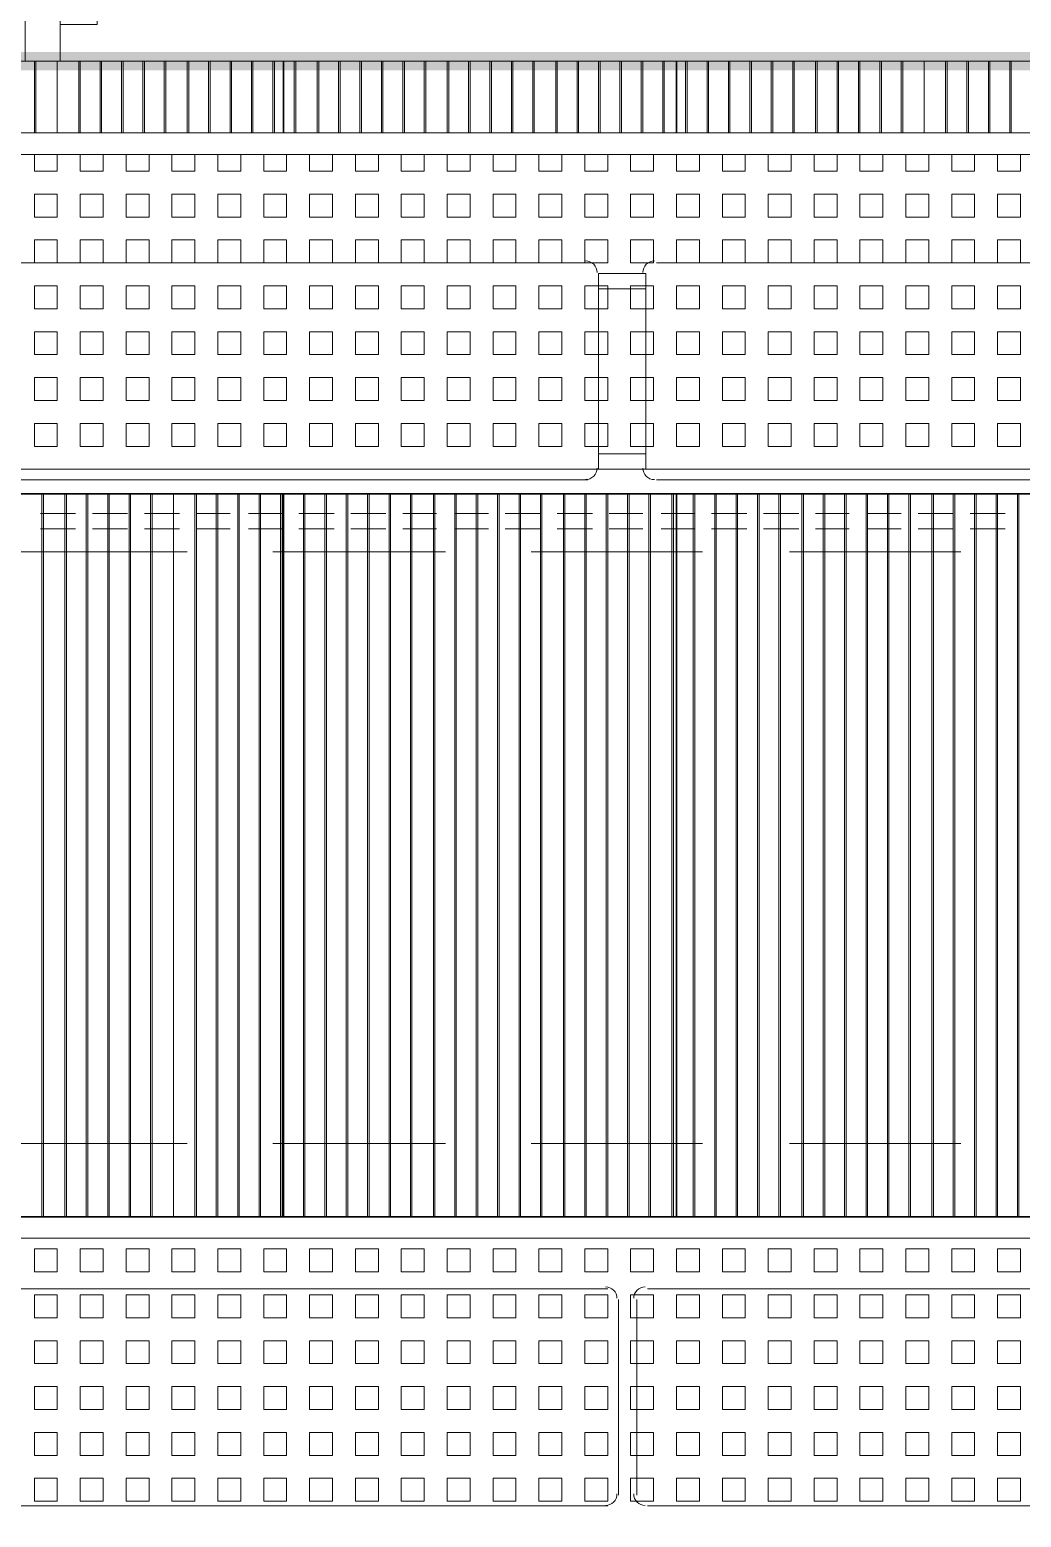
# Model space of a CAD drawing. Header units: millimetres. Extents: x -356862 to 418287, y 0 to 839748.
# Drawn here: x 321886 to 323259, y 777952 to 780012 of the extents above; entities that cross this region are included whole.
import ezdxf

# ---------------------------------------------------------------- set-up
doc = ezdxf.new("R2010")
doc.units = ezdxf.units.MM
doc.layers.add('PDF _Геометрия', color=7, linetype='Continuous', true_color=0xbababa)
doc.layers.add('PDF _Сплошная заливка', color=7, linetype='Continuous', true_color=0xf50000)

msp = doc.modelspace()

# ---------------------------------------------------------------- linework, layer by layer
at = {"layer": 'PDF _Геометрия', "color": 7, "lineweight": 5}
for points in [[(324250.9421, 779968.3288), (321879.9743, 779968.3288), (321879.9743, 782669.5385), (324250.9421, 782669.5385)], [(322104.3695, 779288.7925), (321865.1558, 779288.7925)], [(322462.1316, 779288.7925), (322222.9179, 779288.7925)], [(322817.7768, 779288.7925), (322580.68, 779288.7925)], [(323175.5388, 779288.7925), (322938.4421, 779288.7925)], [(321865.1558, 778469.5385), (322104.3695, 778469.5385)], [(322222.9179, 778469.5385), (322462.1316, 778469.5385)], [(322580.68, 778469.5385), (322817.7768, 778469.5385)], [(322938.4421, 778469.5385), (323175.5388, 778469.5385)]]:
    msp.add_lwpolyline(points, dxfattribs=at)
at = {"layer": 'PDF _Геометрия', "color": 252, "lineweight": 5, "true_color": 0x989898}
for points in [[(321979.4703, 782669.5385), (321979.4703, 781318.9336), (321979.4703, 780019.1353), (321928.6638, 780019.1353), (321928.6638, 781318.9336), (321928.6638, 780044.5385), (321928.6638, 779968.3288)], [(322739.4501, 779674.0748), (322673.8251, 779674.0748)], [(322673.8251, 779652.9054), (322739.4501, 779652.9054)], [(322739.4501, 779424.2764), (322673.8251, 779424.2764)], [(322673.8251, 779403.107), (322739.4501, 779403.107)], [(321949.8332, 779341.7159), (321901.1437, 779341.7159)], [(322021.809, 779341.7159), (321973.1195, 779341.7159)], [(322093.7848, 779341.7159), (322045.0953, 779341.7159)], [(322163.6437, 779341.7159), (322117.0711, 779341.7159)], [(322235.6195, 779341.7159), (322189.0469, 779341.7159)], [(322307.5953, 779341.7159), (322258.9058, 779341.7159)], [(322379.5711, 779341.7159), (322330.8816, 779341.7159)], [(322449.43, 779341.7159), (322402.8574, 779341.7159)], [(322521.4058, 779341.7159), (322474.8332, 779341.7159)], [(322593.3816, 779341.7159), (322544.6921, 779341.7159)], [(322665.3574, 779341.7159), (322616.6679, 779341.7159)], [(322735.2163, 779341.7159), (322688.6437, 779341.7159)], [(322807.1921, 779341.7159), (322760.6195, 779341.7159)], [(322879.1679, 779341.7159), (322830.4784, 779341.7159)], [(322951.1437, 779341.7159), (322902.4542, 779341.7159)], [(323021.0026, 779341.7159), (322974.43, 779341.7159)], [(323092.9784, 779341.7159), (323046.4058, 779341.7159)], [(323164.9542, 779341.7159), (323116.2647, 779341.7159)], [(323236.93, 779341.7159), (323188.2405, 779341.7159)], [(321901.1437, 779320.5465), (321949.8332, 779320.5465)], [(321973.1195, 779320.5465), (322021.809, 779320.5465)], [(322045.0953, 779320.5465), (322093.7848, 779320.5465)], [(322117.0711, 779320.5465), (322163.6437, 779320.5465)], [(322189.0469, 779320.5465), (322235.6195, 779320.5465)], [(322258.9058, 779320.5465), (322307.5953, 779320.5465)], [(322330.8816, 779320.5465), (322379.5711, 779320.5465)], [(322402.8574, 779320.5465), (322449.43, 779320.5465)], [(322474.8332, 779320.5465), (322521.4058, 779320.5465)], [(322544.6921, 779320.5465), (322593.3816, 779320.5465)], [(322616.6679, 779320.5465), (322665.3574, 779320.5465)], [(322688.6437, 779320.5465), (322735.2163, 779320.5465)], [(322760.6195, 779320.5465), (322807.1921, 779320.5465)], [(322830.4784, 779320.5465), (322879.1679, 779320.5465)], [(322902.4542, 779320.5465), (322951.1437, 779320.5465)], [(322974.43, 779320.5465), (323021.0026, 779320.5465)], [(323046.4058, 779320.5465), (323092.9784, 779320.5465)], [(323116.2647, 779320.5465), (323164.9542, 779320.5465)], [(323188.2405, 779320.5465), (323236.93, 779320.5465)]]:
    msp.add_lwpolyline(points, dxfattribs=at)
at = {"layer": 'PDF _Геометрия', "color": 161, "lineweight": 9, "true_color": 0x7f9fff}
msp.add_lwpolyline([(321149.6316, 779868.8328), (324250.9421, 779868.8328), (324250.9421, 779968.3288), (321149.6316, 779968.3288)], close=True, dxfattribs=at)
at = {"layer": 'PDF _Геометрия', "color": 254, "lineweight": 5, "true_color": 0xdcdcdc}
for points in [[(321892.6759, 779868.8328), (321892.6759, 779968.3288)], [(321924.43, 779868.8328), (321924.43, 779968.3288)], [(321956.184, 779868.8328), (321956.184, 779968.3288)], [(321985.8211, 779868.8328), (321985.8211, 779968.3288)], [(322013.3413, 779868.8328), (322013.3413, 779968.3288)], [(322042.9784, 779868.8328), (322042.9784, 779968.3288)], [(322072.6155, 779868.8328), (322072.6155, 779968.3288)], [(322106.4864, 779868.8328), (322106.4864, 779968.3288)], [(322136.1235, 779868.8328), (322136.1235, 779968.3288)], [(322165.7606, 779868.8328), (322165.7606, 779968.3288)], [(322193.2808, 779868.8328), (322193.2808, 779968.3288)], [(322222.9179, 779868.8328), (322222.9179, 779968.3288)], [(322252.555, 779868.8328), (322252.555, 779968.3288)], [(322286.4259, 779868.8328), (322286.4259, 779968.3288)], [(322316.063, 779868.8328), (322316.063, 779968.3288)], [(322345.7001, 779868.8328), (322345.7001, 779968.3288)], [(322373.2203, 779868.8328), (322373.2203, 779968.3288)], [(322402.8574, 779868.8328), (322402.8574, 779968.3288)], [(322432.4945, 779868.8328), (322432.4945, 779968.3288)], [(322466.3655, 779868.8328), (322466.3655, 779968.3288)], [(322496.0026, 779868.8328), (322496.0026, 779968.3288)], [(322525.6397, 779868.8328), (322525.6397, 779968.3288)], [(322553.1598, 779868.8328), (322553.1598, 779968.3288)], [(322582.7969, 779868.8328), (322582.7969, 779968.3288)], [(322616.6679, 779868.8328), (322616.6679, 779968.3288)], [(322646.305, 779868.8328), (322646.305, 779968.3288)], [(322675.9421, 779868.8328), (322675.9421, 779968.3288)], [(322703.4622, 779868.8328), (322703.4622, 779968.3288)], [(322733.0993, 779868.8328), (322733.0993, 779968.3288)], [(322762.7364, 779868.8328), (322762.7364, 779968.3288)], [(322796.6074, 779868.8328), (322796.6074, 779968.3288)], [(322826.2445, 779868.8328), (322826.2445, 779968.3288)], [(322855.8816, 779868.8328), (322855.8816, 779968.3288)], [(322883.4018, 779868.8328), (322883.4018, 779968.3288)], [(322913.0388, 779868.8328), (322913.0388, 779968.3288)], [(322942.6759, 779868.8328), (322942.6759, 779968.3288)], [(322976.5469, 779868.8328), (322976.5469, 779968.3288)], [(323006.184, 779868.8328), (323006.184, 779968.3288)], [(323035.8211, 779868.8328), (323035.8211, 779968.3288)], [(323063.3413, 779868.8328), (323063.3413, 779968.3288)], [(323092.9784, 779868.8328), (323092.9784, 779968.3288)], [(323124.7324, 779868.8328), (323124.7324, 779968.3288)], [(323156.4864, 779868.8328), (323156.4864, 779968.3288)], [(323186.1235, 779868.8328), (323186.1235, 779968.3288)], [(323213.6437, 779868.8328), (323213.6437, 779968.3288)], [(323243.2808, 779868.8328), (323243.2808, 779968.3288)], [(321903.2606, 778367.9256), (321903.2606, 779369.2361)], [(321937.1316, 778367.9256), (321937.1316, 779369.2361)], [(321966.7687, 778367.9256), (321966.7687, 779369.2361)], [(321996.4058, 778367.9256), (321996.4058, 779369.2361)], [(322023.9259, 778367.9256), (322023.9259, 779369.2361)], [(322053.563, 778367.9256), (322053.563, 779369.2361)], [(322085.3171, 778367.9256), (322085.3171, 779369.2361)], [(322117.0711, 778367.9256), (322117.0711, 779369.2361)], [(322146.7082, 778367.9256), (322146.7082, 779369.2361)], [(322174.2284, 778367.9256), (322174.2284, 779369.2361)], [(322203.8655, 778367.9256), (322203.8655, 779369.2361)], [(322233.5026, 778367.9256), (322233.5026, 779369.2361)], [(322267.3735, 778367.9256), (322267.3735, 779369.2361)], [(322297.0106, 778367.9256), (322297.0106, 779369.2361)], [(322326.6477, 778367.9256), (322326.6477, 779369.2361)], [(322354.1679, 778367.9256), (322354.1679, 779369.2361)], [(322383.805, 778367.9256), (322383.805, 779369.2361)], [(322413.4421, 778367.9256), (322413.4421, 779369.2361)], [(322447.313, 778367.9256), (322447.313, 779369.2361)], [(322476.9501, 778367.9256), (322476.9501, 779369.2361)], [(322506.5872, 778367.9256), (322506.5872, 779369.2361)], [(322534.1074, 778367.9256), (322534.1074, 779369.2361)], [(322563.7445, 778367.9256), (322563.7445, 779369.2361)], [(322593.3816, 778367.9256), (322593.3816, 779369.2361)], [(322627.2526, 778367.9256), (322627.2526, 779369.2361)], [(322656.8897, 778367.9256), (322656.8897, 779369.2361)], [(322686.5268, 778367.9256), (322686.5268, 779369.2361)], [(322714.0469, 778367.9256), (322714.0469, 779369.2361)], [(322743.684, 778367.9256), (322743.684, 779369.2361)], [(322777.555, 778367.9256), (322777.555, 779369.2361)], [(322807.1921, 778367.9256), (322807.1921, 779369.2361)], [(322836.8292, 778367.9256), (322836.8292, 779369.2361)], [(322864.3493, 778367.9256), (322864.3493, 779369.2361)], [(322893.9864, 778367.9256), (322893.9864, 779369.2361)], [(322923.6235, 778367.9256), (322923.6235, 779369.2361)], [(322957.4945, 778367.9256), (322957.4945, 779369.2361)], [(322987.1316, 778367.9256), (322987.1316, 779369.2361)], [(323016.7687, 778367.9256), (323016.7687, 779369.2361)], [(323044.2888, 778367.9256), (323044.2888, 779369.2361)], [(323073.9259, 778367.9256), (323073.9259, 779369.2361)], [(323103.563, 778367.9256), (323103.563, 779369.2361)], [(323137.434, 778367.9256), (323137.434, 779369.2361)], [(323167.0711, 778367.9256), (323167.0711, 779369.2361)], [(323196.7082, 778367.9256), (323196.7082, 779369.2361)], [(323224.2284, 778367.9256), (323224.2284, 779369.2361)], [(323253.8655, 778367.9256), (323253.8655, 779369.2361)]]:
    msp.add_lwpolyline(points, dxfattribs=at)
for points in [[(321894.7929, 779968.3288), (321894.7929, 779868.8328)], [(321924.43, 779968.3288), (321924.43, 779868.8328)], [(321954.0671, 779968.3288), (321954.0671, 779868.8328)], [(321983.7042, 779968.3288), (321983.7042, 779868.8328)], [(322015.4582, 779968.3288), (322015.4582, 779868.8328)], [(322045.0953, 779968.3288), (322045.0953, 779868.8328)], [(322074.7324, 779968.3288), (322074.7324, 779868.8328)], [(322104.3695, 779968.3288), (322104.3695, 779868.8328)], [(322134.0066, 779968.3288), (322134.0066, 779868.8328)], [(322163.6437, 779968.3288), (322163.6437, 779868.8328)], [(322195.3977, 779968.3288), (322195.3977, 779868.8328)], [(322225.0348, 779968.3288), (322225.0348, 779868.8328)], [(322254.6719, 779968.3288), (322254.6719, 779868.8328)], [(322284.309, 779968.3288), (322284.309, 779868.8328)], [(322313.9461, 779968.3288), (322313.9461, 779868.8328)], [(322343.5832, 779968.3288), (322343.5832, 779868.8328)], [(322375.3372, 779968.3288), (322375.3372, 779868.8328)], [(322404.9743, 779968.3288), (322404.9743, 779868.8328)], [(322434.6114, 779968.3288), (322434.6114, 779868.8328)], [(322464.2485, 779968.3288), (322464.2485, 779868.8328)], [(322493.8856, 779968.3288), (322493.8856, 779868.8328)], [(322523.5227, 779968.3288), (322523.5227, 779868.8328)], [(322555.2768, 779968.3288), (322555.2768, 779868.8328)], [(322584.9138, 779968.3288), (322584.9138, 779868.8328)], [(322614.5509, 779968.3288), (322614.5509, 779868.8328)], [(322644.188, 779968.3288), (322644.188, 779868.8328)], [(322673.8251, 779968.3288), (322673.8251, 779868.8328)], [(322705.5792, 779968.3288), (322705.5792, 779868.8328)], [(322735.2163, 779968.3288), (322735.2163, 779868.8328)], [(322764.8534, 779968.3288), (322764.8534, 779868.8328)], [(322794.4905, 779968.3288), (322794.4905, 779868.8328)], [(322824.1276, 779968.3288), (322824.1276, 779868.8328)], [(322853.7647, 779968.3288), (322853.7647, 779868.8328)], [(322885.5187, 779968.3288), (322885.5187, 779868.8328)], [(322915.1558, 779968.3288), (322915.1558, 779868.8328)], [(322944.7929, 779968.3288), (322944.7929, 779868.8328)], [(322974.43, 779968.3288), (322974.43, 779868.8328)], [(323004.0671, 779968.3288), (323004.0671, 779868.8328)], [(323033.7042, 779968.3288), (323033.7042, 779868.8328)], [(323065.4582, 779968.3288), (323065.4582, 779868.8328)], [(323095.0953, 779968.3288), (323095.0953, 779868.8328)], [(323124.7324, 779968.3288), (323124.7324, 779868.8328)], [(323154.3695, 779968.3288), (323154.3695, 779868.8328)], [(323184.0066, 779968.3288), (323184.0066, 779868.8328)], [(323215.7606, 779968.3288), (323215.7606, 779868.8328)], [(323245.3977, 779968.3288), (323245.3977, 779868.8328)], [(321905.3776, 779369.2361), (321905.3776, 778367.9256)], [(321935.0147, 779369.2361), (321935.0147, 778367.9256)], [(321964.6518, 779369.2361), (321964.6518, 778367.9256)], [(321994.2888, 779369.2361), (321994.2888, 778367.9256)], [(322026.0429, 779369.2361), (322026.0429, 778367.9256)], [(322055.68, 779369.2361), (322055.68, 778367.9256)], [(322085.3171, 779369.2361), (322085.3171, 778367.9256)], [(322114.9542, 779369.2361), (322114.9542, 778367.9256)], [(322144.5913, 779369.2361), (322144.5913, 778367.9256)], [(322176.3453, 779369.2361), (322176.3453, 778367.9256)], [(322205.9824, 779369.2361), (322205.9824, 778367.9256)], [(322235.6195, 779369.2361), (322235.6195, 778367.9256)], [(322265.2566, 779369.2361), (322265.2566, 778367.9256)], [(322294.8937, 779369.2361), (322294.8937, 778367.9256)], [(322324.5308, 779369.2361), (322324.5308, 778367.9256)], [(322356.2848, 779369.2361), (322356.2848, 778367.9256)], [(322385.9219, 779369.2361), (322385.9219, 778367.9256)], [(322415.559, 779369.2361), (322415.559, 778367.9256)], [(322445.1961, 779369.2361), (322445.1961, 778367.9256)], [(322474.8332, 779369.2361), (322474.8332, 778367.9256)], [(322504.4703, 779369.2361), (322504.4703, 778367.9256)], [(322536.2243, 779369.2361), (322536.2243, 778367.9256)], [(322565.8614, 779369.2361), (322565.8614, 778367.9256)], [(322595.4985, 779369.2361), (322595.4985, 778367.9256)], [(322625.1356, 779369.2361), (322625.1356, 778367.9256)], [(322654.7727, 779369.2361), (322654.7727, 778367.9256)], [(322684.4098, 779369.2361), (322684.4098, 778367.9256)], [(322716.1638, 779369.2361), (322716.1638, 778367.9256)], [(322745.8009, 779369.2361), (322745.8009, 778367.9256)], [(322775.438, 779369.2361), (322775.438, 778367.9256)], [(322805.0751, 779369.2361), (322805.0751, 778367.9256)], [(322834.7122, 779369.2361), (322834.7122, 778367.9256)], [(322866.4663, 779369.2361), (322866.4663, 778367.9256)], [(322896.1034, 779369.2361), (322896.1034, 778367.9256)], [(322925.7405, 779369.2361), (322925.7405, 778367.9256)], [(322955.3776, 779369.2361), (322955.3776, 778367.9256)], [(322985.0147, 779369.2361), (322985.0147, 778367.9256)], [(323014.6518, 779369.2361), (323014.6518, 778367.9256)], [(323046.4058, 779369.2361), (323046.4058, 778367.9256)], [(323076.0429, 779369.2361), (323076.0429, 778367.9256)], [(323105.68, 779369.2361), (323105.68, 778367.9256)], [(323135.3171, 779369.2361), (323135.3171, 778367.9256)], [(323164.9542, 779369.2361), (323164.9542, 778367.9256)], [(323194.5913, 779369.2361), (323194.5913, 778367.9256)], [(323226.3453, 779369.2361), (323226.3453, 778367.9256)], [(323255.9824, 779369.2361), (323255.9824, 778367.9256)]]:
    msp.add_lwpolyline(points, close=True, dxfattribs=at)
at = {"layer": 'PDF _Геометрия', "color": 150, "lineweight": 30, "true_color": 0x0080ff}
for points in [[(322237.7364, 779868.8328), (322237.7364, 779968.3288)], [(322781.7888, 779868.8328), (322781.7888, 779968.3288)], [(322237.7364, 778367.9256), (322237.7364, 779369.2361)], [(322781.7888, 778367.9256), (322781.7888, 779369.2361)]]:
    msp.add_lwpolyline(points, dxfattribs=at)
at = {"layer": 'PDF _Геометрия', "color": 6, "lineweight": 9}
for points in [[(321149.6316, 779868.8328), (324250.9421, 779868.8328), (324250.9421, 779369.2361), (321149.6316, 779369.2361)], [(321179.2687, 779839.1957), (324219.188, 779839.1957), (324219.188, 779403.107), (321179.2687, 779403.107)], [(321149.6316, 778367.9256), (324250.9421, 778367.9256), (324250.9421, 777868.3288), (321149.6316, 777868.3288)], [(321179.2687, 778338.2885), (324219.188, 778338.2885), (324219.188, 777897.9659), (321179.2687, 777897.9659)]]:
    msp.add_lwpolyline(points, close=True, dxfattribs=at)
at = {"layer": 'PDF _Геометрия', "color": 6, "lineweight": 5}
for points in [[(321892.6759, 779839.1957), (321892.6759, 779815.9094), (321924.43, 779815.9094), (321924.43, 779839.1957)], [(321956.184, 779839.1957), (321956.184, 779815.9094), (321987.938, 779815.9094), (321987.938, 779839.1957)], [(322019.6921, 779839.1957), (322019.6921, 779815.9094), (322051.4461, 779815.9094), (322051.4461, 779839.1957)], [(322083.2001, 779839.1957), (322083.2001, 779815.9094), (322114.9542, 779815.9094), (322114.9542, 779839.1957)], [(322146.7082, 779839.1957), (322146.7082, 779815.9094), (322178.4622, 779815.9094), (322178.4622, 779839.1957)], [(322210.2163, 779839.1957), (322210.2163, 779815.9094), (322241.9703, 779815.9094), (322241.9703, 779839.1957)], [(322273.7243, 779839.1957), (322273.7243, 779815.9094), (322305.4784, 779815.9094), (322305.4784, 779839.1957)], [(322337.2324, 779839.1957), (322337.2324, 779815.9094), (322368.9864, 779815.9094), (322368.9864, 779839.1957)], [(322400.7405, 779839.1957), (322400.7405, 779815.9094), (322432.4945, 779815.9094), (322432.4945, 779839.1957)], [(322464.2485, 779839.1957), (322464.2485, 779815.9094), (322496.0026, 779815.9094), (322496.0026, 779839.1957)], [(322527.7566, 779839.1957), (322527.7566, 779815.9094), (322559.5106, 779815.9094), (322559.5106, 779839.1957)], [(322591.2647, 779839.1957), (322591.2647, 779815.9094), (322623.0187, 779815.9094), (322623.0187, 779839.1957)], [(322654.7727, 779839.1957), (322654.7727, 779815.9094), (322686.5268, 779815.9094), (322686.5268, 779839.1957)], [(322718.2808, 779839.1957), (322718.2808, 779815.9094), (322750.0348, 779815.9094), (322750.0348, 779839.1957)], [(322781.7888, 779839.1957), (322781.7888, 779815.9094), (322813.5429, 779815.9094), (322813.5429, 779839.1957)], [(322845.2969, 779839.1957), (322845.2969, 779815.9094), (322877.0509, 779815.9094), (322877.0509, 779839.1957)], [(322908.805, 779839.1957), (322908.805, 779815.9094), (322940.559, 779815.9094), (322940.559, 779839.1957)], [(322972.313, 779839.1957), (322972.313, 779815.9094), (323004.0671, 779815.9094), (323004.0671, 779839.1957)], [(323035.8211, 779839.1957), (323035.8211, 779815.9094), (323067.5751, 779815.9094), (323067.5751, 779839.1957)], [(323099.3292, 779839.1957), (323099.3292, 779815.9094), (323131.0832, 779815.9094), (323131.0832, 779839.1957)], [(323162.8372, 779839.1957), (323162.8372, 779815.9094), (323194.5913, 779815.9094), (323194.5913, 779839.1957)], [(323226.3453, 779839.1957), (323226.3453, 779815.9094), (323258.0993, 779815.9094), (323258.0993, 779839.1957)]]:
    msp.add_lwpolyline(points, dxfattribs=at)
for points in [[(321924.43, 779784.1554), (321924.43, 779752.4014), (321892.6759, 779752.4014), (321892.6759, 779784.1554)], [(321987.938, 779784.1554), (321987.938, 779752.4014), (321956.184, 779752.4014), (321956.184, 779784.1554)], [(322051.4461, 779784.1554), (322051.4461, 779752.4014), (322019.6921, 779752.4014), (322019.6921, 779784.1554)], [(322114.9542, 779784.1554), (322114.9542, 779752.4014), (322083.2001, 779752.4014), (322083.2001, 779784.1554)], [(322178.4622, 779784.1554), (322178.4622, 779752.4014), (322146.7082, 779752.4014), (322146.7082, 779784.1554)], [(322241.9703, 779784.1554), (322241.9703, 779752.4014), (322210.2163, 779752.4014), (322210.2163, 779784.1554)], [(322305.4784, 779784.1554), (322305.4784, 779752.4014), (322273.7243, 779752.4014), (322273.7243, 779784.1554)], [(322368.9864, 779784.1554), (322368.9864, 779752.4014), (322337.2324, 779752.4014), (322337.2324, 779784.1554)], [(322432.4945, 779784.1554), (322432.4945, 779752.4014), (322400.7405, 779752.4014), (322400.7405, 779784.1554)], [(322496.0026, 779784.1554), (322496.0026, 779752.4014), (322464.2485, 779752.4014), (322464.2485, 779784.1554)], [(322559.5106, 779784.1554), (322559.5106, 779752.4014), (322527.7566, 779752.4014), (322527.7566, 779784.1554)], [(322623.0187, 779784.1554), (322623.0187, 779752.4014), (322591.2647, 779752.4014), (322591.2647, 779784.1554)], [(322686.5268, 779784.1554), (322686.5268, 779752.4014), (322654.7727, 779752.4014), (322654.7727, 779784.1554)], [(322750.0348, 779784.1554), (322750.0348, 779752.4014), (322718.2808, 779752.4014), (322718.2808, 779784.1554)], [(322813.5429, 779784.1554), (322813.5429, 779752.4014), (322781.7888, 779752.4014), (322781.7888, 779784.1554)], [(322877.0509, 779784.1554), (322877.0509, 779752.4014), (322845.2969, 779752.4014), (322845.2969, 779784.1554)], [(322940.559, 779784.1554), (322940.559, 779752.4014), (322908.805, 779752.4014), (322908.805, 779784.1554)], [(323004.0671, 779784.1554), (323004.0671, 779752.4014), (322972.313, 779752.4014), (322972.313, 779784.1554)], [(323067.5751, 779784.1554), (323067.5751, 779752.4014), (323035.8211, 779752.4014), (323035.8211, 779784.1554)], [(323131.0832, 779784.1554), (323131.0832, 779752.4014), (323099.3292, 779752.4014), (323099.3292, 779784.1554)], [(323194.5913, 779784.1554), (323194.5913, 779752.4014), (323162.8372, 779752.4014), (323162.8372, 779784.1554)], [(323258.0993, 779784.1554), (323258.0993, 779752.4014), (323226.3453, 779752.4014), (323226.3453, 779784.1554)], [(321924.43, 779720.6474), (321924.43, 779688.8933), (321892.6759, 779688.8933), (321892.6759, 779720.6474)], [(321987.938, 779720.6474), (321987.938, 779688.8933), (321956.184, 779688.8933), (321956.184, 779720.6474)], [(322051.4461, 779720.6474), (322051.4461, 779688.8933), (322019.6921, 779688.8933), (322019.6921, 779720.6474)], [(322114.9542, 779720.6474), (322114.9542, 779688.8933), (322083.2001, 779688.8933), (322083.2001, 779720.6474)], [(322178.4622, 779720.6474), (322178.4622, 779688.8933), (322146.7082, 779688.8933), (322146.7082, 779720.6474)], [(322241.9703, 779720.6474), (322241.9703, 779688.8933), (322210.2163, 779688.8933), (322210.2163, 779720.6474)], [(322305.4784, 779720.6474), (322305.4784, 779688.8933), (322273.7243, 779688.8933), (322273.7243, 779720.6474)], [(322368.9864, 779720.6474), (322368.9864, 779688.8933), (322337.2324, 779688.8933), (322337.2324, 779720.6474)], [(322432.4945, 779720.6474), (322432.4945, 779688.8933), (322400.7405, 779688.8933), (322400.7405, 779720.6474)], [(322496.0026, 779720.6474), (322496.0026, 779688.8933), (322464.2485, 779688.8933), (322464.2485, 779720.6474)], [(322559.5106, 779720.6474), (322559.5106, 779688.8933), (322527.7566, 779688.8933), (322527.7566, 779720.6474)], [(322623.0187, 779720.6474), (322623.0187, 779688.8933), (322591.2647, 779688.8933), (322591.2647, 779720.6474)], [(322686.5268, 779720.6474), (322686.5268, 779688.8933), (322654.7727, 779688.8933), (322654.7727, 779720.6474)], [(322750.0348, 779720.6474), (322750.0348, 779688.8933), (322718.2808, 779688.8933), (322718.2808, 779720.6474)], [(322813.5429, 779720.6474), (322813.5429, 779688.8933), (322781.7888, 779688.8933), (322781.7888, 779720.6474)], [(322877.0509, 779720.6474), (322877.0509, 779688.8933), (322845.2969, 779688.8933), (322845.2969, 779720.6474)], [(322940.559, 779720.6474), (322940.559, 779688.8933), (322908.805, 779688.8933), (322908.805, 779720.6474)], [(323004.0671, 779720.6474), (323004.0671, 779688.8933), (322972.313, 779688.8933), (322972.313, 779720.6474)], [(323067.5751, 779720.6474), (323067.5751, 779688.8933), (323035.8211, 779688.8933), (323035.8211, 779720.6474)], [(323131.0832, 779720.6474), (323131.0832, 779688.8933), (323099.3292, 779688.8933), (323099.3292, 779720.6474)], [(323194.5913, 779720.6474), (323194.5913, 779688.8933), (323162.8372, 779688.8933), (323162.8372, 779720.6474)], [(323258.0993, 779720.6474), (323258.0993, 779688.8933), (323226.3453, 779688.8933), (323226.3453, 779720.6474)], [(321924.43, 779657.1393), (321924.43, 779625.3853), (321892.6759, 779625.3853), (321892.6759, 779657.1393)], [(321987.938, 779657.1393), (321987.938, 779625.3853), (321956.184, 779625.3853), (321956.184, 779657.1393)], [(322051.4461, 779657.1393), (322051.4461, 779625.3853), (322019.6921, 779625.3853), (322019.6921, 779657.1393)], [(322114.9542, 779657.1393), (322114.9542, 779625.3853), (322083.2001, 779625.3853), (322083.2001, 779657.1393)], [(322178.4622, 779657.1393), (322178.4622, 779625.3853), (322146.7082, 779625.3853), (322146.7082, 779657.1393)], [(322241.9703, 779657.1393), (322241.9703, 779625.3853), (322210.2163, 779625.3853), (322210.2163, 779657.1393)], [(322305.4784, 779657.1393), (322305.4784, 779625.3853), (322273.7243, 779625.3853), (322273.7243, 779657.1393)], [(322368.9864, 779657.1393), (322368.9864, 779625.3853), (322337.2324, 779625.3853), (322337.2324, 779657.1393)], [(322432.4945, 779657.1393), (322432.4945, 779625.3853), (322400.7405, 779625.3853), (322400.7405, 779657.1393)], [(322496.0026, 779657.1393), (322496.0026, 779625.3853), (322464.2485, 779625.3853), (322464.2485, 779657.1393)], [(322559.5106, 779657.1393), (322559.5106, 779625.3853), (322527.7566, 779625.3853), (322527.7566, 779657.1393)], [(322623.0187, 779657.1393), (322623.0187, 779625.3853), (322591.2647, 779625.3853), (322591.2647, 779657.1393)], [(322686.5268, 779657.1393), (322686.5268, 779625.3853), (322654.7727, 779625.3853), (322654.7727, 779657.1393)], [(322750.0348, 779657.1393), (322750.0348, 779625.3853), (322718.2808, 779625.3853), (322718.2808, 779657.1393)], [(322813.5429, 779657.1393), (322813.5429, 779625.3853), (322781.7888, 779625.3853), (322781.7888, 779657.1393)], [(322877.0509, 779657.1393), (322877.0509, 779625.3853), (322845.2969, 779625.3853), (322845.2969, 779657.1393)], [(322940.559, 779657.1393), (322940.559, 779625.3853), (322908.805, 779625.3853), (322908.805, 779657.1393)], [(323004.0671, 779657.1393), (323004.0671, 779625.3853), (322972.313, 779625.3853), (322972.313, 779657.1393)], [(323067.5751, 779657.1393), (323067.5751, 779625.3853), (323035.8211, 779625.3853), (323035.8211, 779657.1393)], [(323131.0832, 779657.1393), (323131.0832, 779625.3853), (323099.3292, 779625.3853), (323099.3292, 779657.1393)], [(323194.5913, 779657.1393), (323194.5913, 779625.3853), (323162.8372, 779625.3853), (323162.8372, 779657.1393)], [(323258.0993, 779657.1393), (323258.0993, 779625.3853), (323226.3453, 779625.3853), (323226.3453, 779657.1393)], [(321924.43, 779593.6312), (321924.43, 779561.8772), (321892.6759, 779561.8772), (321892.6759, 779593.6312)], [(321987.938, 779593.6312), (321987.938, 779561.8772), (321956.184, 779561.8772), (321956.184, 779593.6312)], [(322051.4461, 779593.6312), (322051.4461, 779561.8772), (322019.6921, 779561.8772), (322019.6921, 779593.6312)], [(322114.9542, 779593.6312), (322114.9542, 779561.8772), (322083.2001, 779561.8772), (322083.2001, 779593.6312)], [(322178.4622, 779593.6312), (322178.4622, 779561.8772), (322146.7082, 779561.8772), (322146.7082, 779593.6312)], [(322241.9703, 779593.6312), (322241.9703, 779561.8772), (322210.2163, 779561.8772), (322210.2163, 779593.6312)], [(322305.4784, 779593.6312), (322305.4784, 779561.8772), (322273.7243, 779561.8772), (322273.7243, 779593.6312)], [(322368.9864, 779593.6312), (322368.9864, 779561.8772), (322337.2324, 779561.8772), (322337.2324, 779593.6312)], [(322432.4945, 779593.6312), (322432.4945, 779561.8772), (322400.7405, 779561.8772), (322400.7405, 779593.6312)], [(322496.0026, 779593.6312), (322496.0026, 779561.8772), (322464.2485, 779561.8772), (322464.2485, 779593.6312)], [(322559.5106, 779593.6312), (322559.5106, 779561.8772), (322527.7566, 779561.8772), (322527.7566, 779593.6312)], [(322623.0187, 779593.6312), (322623.0187, 779561.8772), (322591.2647, 779561.8772), (322591.2647, 779593.6312)], [(322686.5268, 779593.6312), (322686.5268, 779561.8772), (322654.7727, 779561.8772), (322654.7727, 779593.6312)], [(322750.0348, 779593.6312), (322750.0348, 779561.8772), (322718.2808, 779561.8772), (322718.2808, 779593.6312)], [(322813.5429, 779593.6312), (322813.5429, 779561.8772), (322781.7888, 779561.8772), (322781.7888, 779593.6312)], [(322877.0509, 779593.6312), (322877.0509, 779561.8772), (322845.2969, 779561.8772), (322845.2969, 779593.6312)], [(322940.559, 779593.6312), (322940.559, 779561.8772), (322908.805, 779561.8772), (322908.805, 779593.6312)], [(323004.0671, 779593.6312), (323004.0671, 779561.8772), (322972.313, 779561.8772), (322972.313, 779593.6312)], [(323067.5751, 779593.6312), (323067.5751, 779561.8772), (323035.8211, 779561.8772), (323035.8211, 779593.6312)], [(323131.0832, 779593.6312), (323131.0832, 779561.8772), (323099.3292, 779561.8772), (323099.3292, 779593.6312)], [(323194.5913, 779593.6312), (323194.5913, 779561.8772), (323162.8372, 779561.8772), (323162.8372, 779593.6312)], [(323258.0993, 779593.6312), (323258.0993, 779561.8772), (323226.3453, 779561.8772), (323226.3453, 779593.6312)], [(321924.43, 779530.1232), (321924.43, 779498.3691), (321892.6759, 779498.3691), (321892.6759, 779530.1232)], [(321987.938, 779530.1232), (321987.938, 779498.3691), (321956.184, 779498.3691), (321956.184, 779530.1232)], [(322051.4461, 779530.1232), (322051.4461, 779498.3691), (322019.6921, 779498.3691), (322019.6921, 779530.1232)], [(322114.9542, 779530.1232), (322114.9542, 779498.3691), (322083.2001, 779498.3691), (322083.2001, 779530.1232)], [(322178.4622, 779530.1232), (322178.4622, 779498.3691), (322146.7082, 779498.3691), (322146.7082, 779530.1232)], [(322241.9703, 779530.1232), (322241.9703, 779498.3691), (322210.2163, 779498.3691), (322210.2163, 779530.1232)], [(322305.4784, 779530.1232), (322305.4784, 779498.3691), (322273.7243, 779498.3691), (322273.7243, 779530.1232)], [(322368.9864, 779530.1232), (322368.9864, 779498.3691), (322337.2324, 779498.3691), (322337.2324, 779530.1232)], [(322432.4945, 779530.1232), (322432.4945, 779498.3691), (322400.7405, 779498.3691), (322400.7405, 779530.1232)], [(322496.0026, 779530.1232), (322496.0026, 779498.3691), (322464.2485, 779498.3691), (322464.2485, 779530.1232)], [(322559.5106, 779530.1232), (322559.5106, 779498.3691), (322527.7566, 779498.3691), (322527.7566, 779530.1232)], [(322623.0187, 779530.1232), (322623.0187, 779498.3691), (322591.2647, 779498.3691), (322591.2647, 779530.1232)], [(322686.5268, 779530.1232), (322686.5268, 779498.3691), (322654.7727, 779498.3691), (322654.7727, 779530.1232)], [(322750.0348, 779530.1232), (322750.0348, 779498.3691), (322718.2808, 779498.3691), (322718.2808, 779530.1232)], [(322813.5429, 779530.1232), (322813.5429, 779498.3691), (322781.7888, 779498.3691), (322781.7888, 779530.1232)], [(322877.0509, 779530.1232), (322877.0509, 779498.3691), (322845.2969, 779498.3691), (322845.2969, 779530.1232)], [(322940.559, 779530.1232), (322940.559, 779498.3691), (322908.805, 779498.3691), (322908.805, 779530.1232)], [(323004.0671, 779530.1232), (323004.0671, 779498.3691), (322972.313, 779498.3691), (322972.313, 779530.1232)], [(323067.5751, 779530.1232), (323067.5751, 779498.3691), (323035.8211, 779498.3691), (323035.8211, 779530.1232)], [(323131.0832, 779530.1232), (323131.0832, 779498.3691), (323099.3292, 779498.3691), (323099.3292, 779530.1232)], [(323194.5913, 779530.1232), (323194.5913, 779498.3691), (323162.8372, 779498.3691), (323162.8372, 779530.1232)], [(323258.0993, 779530.1232), (323258.0993, 779498.3691), (323226.3453, 779498.3691), (323226.3453, 779530.1232)], [(321924.43, 779466.6151), (321924.43, 779434.8611), (321892.6759, 779434.8611), (321892.6759, 779466.6151)], [(321987.938, 779466.6151), (321987.938, 779434.8611), (321956.184, 779434.8611), (321956.184, 779466.6151)], [(322051.4461, 779466.6151), (322051.4461, 779434.8611), (322019.6921, 779434.8611), (322019.6921, 779466.6151)], [(322114.9542, 779466.6151), (322114.9542, 779434.8611), (322083.2001, 779434.8611), (322083.2001, 779466.6151)], [(322178.4622, 779466.6151), (322178.4622, 779434.8611), (322146.7082, 779434.8611), (322146.7082, 779466.6151)], [(322241.9703, 779466.6151), (322241.9703, 779434.8611), (322210.2163, 779434.8611), (322210.2163, 779466.6151)], [(322305.4784, 779466.6151), (322305.4784, 779434.8611), (322273.7243, 779434.8611), (322273.7243, 779466.6151)], [(322368.9864, 779466.6151), (322368.9864, 779434.8611), (322337.2324, 779434.8611), (322337.2324, 779466.6151)], [(322432.4945, 779466.6151), (322432.4945, 779434.8611), (322400.7405, 779434.8611), (322400.7405, 779466.6151)], [(322496.0026, 779466.6151), (322496.0026, 779434.8611), (322464.2485, 779434.8611), (322464.2485, 779466.6151)], [(322559.5106, 779466.6151), (322559.5106, 779434.8611), (322527.7566, 779434.8611), (322527.7566, 779466.6151)], [(322623.0187, 779466.6151), (322623.0187, 779434.8611), (322591.2647, 779434.8611), (322591.2647, 779466.6151)], [(322686.5268, 779466.6151), (322686.5268, 779434.8611), (322654.7727, 779434.8611), (322654.7727, 779466.6151)], [(322750.0348, 779466.6151), (322750.0348, 779434.8611), (322718.2808, 779434.8611), (322718.2808, 779466.6151)], [(322813.5429, 779466.6151), (322813.5429, 779434.8611), (322781.7888, 779434.8611), (322781.7888, 779466.6151)], [(322877.0509, 779466.6151), (322877.0509, 779434.8611), (322845.2969, 779434.8611), (322845.2969, 779466.6151)], [(322940.559, 779466.6151), (322940.559, 779434.8611), (322908.805, 779434.8611), (322908.805, 779466.6151)], [(323004.0671, 779466.6151), (323004.0671, 779434.8611), (322972.313, 779434.8611), (322972.313, 779466.6151)], [(323067.5751, 779466.6151), (323067.5751, 779434.8611), (323035.8211, 779434.8611), (323035.8211, 779466.6151)], [(323131.0832, 779466.6151), (323131.0832, 779434.8611), (323099.3292, 779434.8611), (323099.3292, 779466.6151)], [(323194.5913, 779466.6151), (323194.5913, 779434.8611), (323162.8372, 779434.8611), (323162.8372, 779466.6151)], [(323258.0993, 779466.6151), (323258.0993, 779434.8611), (323226.3453, 779434.8611), (323226.3453, 779466.6151)], [(321924.43, 778323.4699), (321924.43, 778291.7159), (321892.6759, 778291.7159), (321892.6759, 778323.4699)], [(321987.938, 778323.4699), (321987.938, 778291.7159), (321956.184, 778291.7159), (321956.184, 778323.4699)], [(322051.4461, 778323.4699), (322051.4461, 778291.7159), (322019.6921, 778291.7159), (322019.6921, 778323.4699)], [(322114.9542, 778323.4699), (322114.9542, 778291.7159), (322083.2001, 778291.7159), (322083.2001, 778323.4699)], [(322178.4622, 778323.4699), (322178.4622, 778291.7159), (322146.7082, 778291.7159), (322146.7082, 778323.4699)], [(322241.9703, 778323.4699), (322241.9703, 778291.7159), (322210.2163, 778291.7159), (322210.2163, 778323.4699)], [(322305.4784, 778323.4699), (322305.4784, 778291.7159), (322273.7243, 778291.7159), (322273.7243, 778323.4699)], [(322368.9864, 778323.4699), (322368.9864, 778291.7159), (322337.2324, 778291.7159), (322337.2324, 778323.4699)], [(322432.4945, 778323.4699), (322432.4945, 778291.7159), (322400.7405, 778291.7159), (322400.7405, 778323.4699)], [(322496.0026, 778323.4699), (322496.0026, 778291.7159), (322464.2485, 778291.7159), (322464.2485, 778323.4699)], [(322559.5106, 778323.4699), (322559.5106, 778291.7159), (322527.7566, 778291.7159), (322527.7566, 778323.4699)], [(322623.0187, 778323.4699), (322623.0187, 778291.7159), (322591.2647, 778291.7159), (322591.2647, 778323.4699)], [(322686.5268, 778323.4699), (322686.5268, 778291.7159), (322654.7727, 778291.7159), (322654.7727, 778323.4699)], [(322750.0348, 778323.4699), (322750.0348, 778291.7159), (322718.2808, 778291.7159), (322718.2808, 778323.4699)], [(322813.5429, 778323.4699), (322813.5429, 778291.7159), (322781.7888, 778291.7159), (322781.7888, 778323.4699)], [(322877.0509, 778323.4699), (322877.0509, 778291.7159), (322845.2969, 778291.7159), (322845.2969, 778323.4699)], [(322940.559, 778323.4699), (322940.559, 778291.7159), (322908.805, 778291.7159), (322908.805, 778323.4699)], [(323004.0671, 778323.4699), (323004.0671, 778291.7159), (322972.313, 778291.7159), (322972.313, 778323.4699)], [(323067.5751, 778323.4699), (323067.5751, 778291.7159), (323035.8211, 778291.7159), (323035.8211, 778323.4699)], [(323131.0832, 778323.4699), (323131.0832, 778291.7159), (323099.3292, 778291.7159), (323099.3292, 778323.4699)], [(323194.5913, 778323.4699), (323194.5913, 778291.7159), (323162.8372, 778291.7159), (323162.8372, 778323.4699)], [(323258.0993, 778323.4699), (323258.0993, 778291.7159), (323226.3453, 778291.7159), (323226.3453, 778323.4699)], [(321924.43, 778259.9619), (321924.43, 778228.2078), (321892.6759, 778228.2078), (321892.6759, 778259.9619)], [(321987.938, 778259.9619), (321987.938, 778228.2078), (321956.184, 778228.2078), (321956.184, 778259.9619)], [(322051.4461, 778259.9619), (322051.4461, 778228.2078), (322019.6921, 778228.2078), (322019.6921, 778259.9619)], [(322114.9542, 778259.9619), (322114.9542, 778228.2078), (322083.2001, 778228.2078), (322083.2001, 778259.9619)], [(322178.4622, 778259.9619), (322178.4622, 778228.2078), (322146.7082, 778228.2078), (322146.7082, 778259.9619)], [(322241.9703, 778259.9619), (322241.9703, 778228.2078), (322210.2163, 778228.2078), (322210.2163, 778259.9619)], [(322305.4784, 778259.9619), (322305.4784, 778228.2078), (322273.7243, 778228.2078), (322273.7243, 778259.9619)], [(322368.9864, 778259.9619), (322368.9864, 778228.2078), (322337.2324, 778228.2078), (322337.2324, 778259.9619)], [(322432.4945, 778259.9619), (322432.4945, 778228.2078), (322400.7405, 778228.2078), (322400.7405, 778259.9619)], [(322496.0026, 778259.9619), (322496.0026, 778228.2078), (322464.2485, 778228.2078), (322464.2485, 778259.9619)], [(322559.5106, 778259.9619), (322559.5106, 778228.2078), (322527.7566, 778228.2078), (322527.7566, 778259.9619)], [(322623.0187, 778259.9619), (322623.0187, 778228.2078), (322591.2647, 778228.2078), (322591.2647, 778259.9619)], [(322686.5268, 778259.9619), (322686.5268, 778228.2078), (322654.7727, 778228.2078), (322654.7727, 778259.9619)], [(322750.0348, 778259.9619), (322750.0348, 778228.2078), (322718.2808, 778228.2078), (322718.2808, 778259.9619)], [(322813.5429, 778259.9619), (322813.5429, 778228.2078), (322781.7888, 778228.2078), (322781.7888, 778259.9619)], [(322877.0509, 778259.9619), (322877.0509, 778228.2078), (322845.2969, 778228.2078), (322845.2969, 778259.9619)], [(322940.559, 778259.9619), (322940.559, 778228.2078), (322908.805, 778228.2078), (322908.805, 778259.9619)], [(323004.0671, 778259.9619), (323004.0671, 778228.2078), (322972.313, 778228.2078), (322972.313, 778259.9619)], [(323067.5751, 778259.9619), (323067.5751, 778228.2078), (323035.8211, 778228.2078), (323035.8211, 778259.9619)], [(323131.0832, 778259.9619), (323131.0832, 778228.2078), (323099.3292, 778228.2078), (323099.3292, 778259.9619)], [(323194.5913, 778259.9619), (323194.5913, 778228.2078), (323162.8372, 778228.2078), (323162.8372, 778259.9619)], [(323258.0993, 778259.9619), (323258.0993, 778228.2078), (323226.3453, 778228.2078), (323226.3453, 778259.9619)], [(321924.43, 778196.4538), (321924.43, 778164.6998), (321892.6759, 778164.6998), (321892.6759, 778196.4538)], [(321987.938, 778196.4538), (321987.938, 778164.6998), (321956.184, 778164.6998), (321956.184, 778196.4538)], [(322051.4461, 778196.4538), (322051.4461, 778164.6998), (322019.6921, 778164.6998), (322019.6921, 778196.4538)], [(322114.9542, 778196.4538), (322114.9542, 778164.6998), (322083.2001, 778164.6998), (322083.2001, 778196.4538)], [(322178.4622, 778196.4538), (322178.4622, 778164.6998), (322146.7082, 778164.6998), (322146.7082, 778196.4538)], [(322241.9703, 778196.4538), (322241.9703, 778164.6998), (322210.2163, 778164.6998), (322210.2163, 778196.4538)], [(322305.4784, 778196.4538), (322305.4784, 778164.6998), (322273.7243, 778164.6998), (322273.7243, 778196.4538)], [(322368.9864, 778196.4538), (322368.9864, 778164.6998), (322337.2324, 778164.6998), (322337.2324, 778196.4538)], [(322432.4945, 778196.4538), (322432.4945, 778164.6998), (322400.7405, 778164.6998), (322400.7405, 778196.4538)], [(322496.0026, 778196.4538), (322496.0026, 778164.6998), (322464.2485, 778164.6998), (322464.2485, 778196.4538)], [(322559.5106, 778196.4538), (322559.5106, 778164.6998), (322527.7566, 778164.6998), (322527.7566, 778196.4538)], [(322623.0187, 778196.4538), (322623.0187, 778164.6998), (322591.2647, 778164.6998), (322591.2647, 778196.4538)], [(322686.5268, 778196.4538), (322686.5268, 778164.6998), (322654.7727, 778164.6998), (322654.7727, 778196.4538)], [(322750.0348, 778196.4538), (322750.0348, 778164.6998), (322718.2808, 778164.6998), (322718.2808, 778196.4538)], [(322813.5429, 778196.4538), (322813.5429, 778164.6998), (322781.7888, 778164.6998), (322781.7888, 778196.4538)], [(322877.0509, 778196.4538), (322877.0509, 778164.6998), (322845.2969, 778164.6998), (322845.2969, 778196.4538)], [(322940.559, 778196.4538), (322940.559, 778164.6998), (322908.805, 778164.6998), (322908.805, 778196.4538)], [(323004.0671, 778196.4538), (323004.0671, 778164.6998), (322972.313, 778164.6998), (322972.313, 778196.4538)], [(323067.5751, 778196.4538), (323067.5751, 778164.6998), (323035.8211, 778164.6998), (323035.8211, 778196.4538)], [(323131.0832, 778196.4538), (323131.0832, 778164.6998), (323099.3292, 778164.6998), (323099.3292, 778196.4538)], [(323194.5913, 778196.4538), (323194.5913, 778164.6998), (323162.8372, 778164.6998), (323162.8372, 778196.4538)], [(323258.0993, 778196.4538), (323258.0993, 778164.6998), (323226.3453, 778164.6998), (323226.3453, 778196.4538)], [(321924.43, 778132.9457), (321924.43, 778101.1917), (321892.6759, 778101.1917), (321892.6759, 778132.9457)], [(321987.938, 778132.9457), (321987.938, 778101.1917), (321956.184, 778101.1917), (321956.184, 778132.9457)], [(322051.4461, 778132.9457), (322051.4461, 778101.1917), (322019.6921, 778101.1917), (322019.6921, 778132.9457)], [(322114.9542, 778132.9457), (322114.9542, 778101.1917), (322083.2001, 778101.1917), (322083.2001, 778132.9457)], [(322178.4622, 778132.9457), (322178.4622, 778101.1917), (322146.7082, 778101.1917), (322146.7082, 778132.9457)], [(322241.9703, 778132.9457), (322241.9703, 778101.1917), (322210.2163, 778101.1917), (322210.2163, 778132.9457)], [(322305.4784, 778132.9457), (322305.4784, 778101.1917), (322273.7243, 778101.1917), (322273.7243, 778132.9457)], [(322368.9864, 778132.9457), (322368.9864, 778101.1917), (322337.2324, 778101.1917), (322337.2324, 778132.9457)], [(322432.4945, 778132.9457), (322432.4945, 778101.1917), (322400.7405, 778101.1917), (322400.7405, 778132.9457)], [(322496.0026, 778132.9457), (322496.0026, 778101.1917), (322464.2485, 778101.1917), (322464.2485, 778132.9457)], [(322559.5106, 778132.9457), (322559.5106, 778101.1917), (322527.7566, 778101.1917), (322527.7566, 778132.9457)], [(322623.0187, 778132.9457), (322623.0187, 778101.1917), (322591.2647, 778101.1917), (322591.2647, 778132.9457)], [(322686.5268, 778132.9457), (322686.5268, 778101.1917), (322654.7727, 778101.1917), (322654.7727, 778132.9457)], [(322750.0348, 778132.9457), (322750.0348, 778101.1917), (322718.2808, 778101.1917), (322718.2808, 778132.9457)], [(322813.5429, 778132.9457), (322813.5429, 778101.1917), (322781.7888, 778101.1917), (322781.7888, 778132.9457)], [(322877.0509, 778132.9457), (322877.0509, 778101.1917), (322845.2969, 778101.1917), (322845.2969, 778132.9457)], [(322940.559, 778132.9457), (322940.559, 778101.1917), (322908.805, 778101.1917), (322908.805, 778132.9457)], [(323004.0671, 778132.9457), (323004.0671, 778101.1917), (322972.313, 778101.1917), (322972.313, 778132.9457)], [(323067.5751, 778132.9457), (323067.5751, 778101.1917), (323035.8211, 778101.1917), (323035.8211, 778132.9457)], [(323131.0832, 778132.9457), (323131.0832, 778101.1917), (323099.3292, 778101.1917), (323099.3292, 778132.9457)], [(323194.5913, 778132.9457), (323194.5913, 778101.1917), (323162.8372, 778101.1917), (323162.8372, 778132.9457)], [(323258.0993, 778132.9457), (323258.0993, 778101.1917), (323226.3453, 778101.1917), (323226.3453, 778132.9457)], [(321924.43, 778069.4377), (321924.43, 778037.6836), (321892.6759, 778037.6836), (321892.6759, 778069.4377)], [(321987.938, 778069.4377), (321987.938, 778037.6836), (321956.184, 778037.6836), (321956.184, 778069.4377)], [(322051.4461, 778069.4377), (322051.4461, 778037.6836), (322019.6921, 778037.6836), (322019.6921, 778069.4377)], [(322114.9542, 778069.4377), (322114.9542, 778037.6836), (322083.2001, 778037.6836), (322083.2001, 778069.4377)], [(322178.4622, 778069.4377), (322178.4622, 778037.6836), (322146.7082, 778037.6836), (322146.7082, 778069.4377)], [(322241.9703, 778069.4377), (322241.9703, 778037.6836), (322210.2163, 778037.6836), (322210.2163, 778069.4377)], [(322305.4784, 778069.4377), (322305.4784, 778037.6836), (322273.7243, 778037.6836), (322273.7243, 778069.4377)], [(322368.9864, 778069.4377), (322368.9864, 778037.6836), (322337.2324, 778037.6836), (322337.2324, 778069.4377)], [(322432.4945, 778069.4377), (322432.4945, 778037.6836), (322400.7405, 778037.6836), (322400.7405, 778069.4377)], [(322496.0026, 778069.4377), (322496.0026, 778037.6836), (322464.2485, 778037.6836), (322464.2485, 778069.4377)], [(322559.5106, 778069.4377), (322559.5106, 778037.6836), (322527.7566, 778037.6836), (322527.7566, 778069.4377)], [(322623.0187, 778069.4377), (322623.0187, 778037.6836), (322591.2647, 778037.6836), (322591.2647, 778069.4377)], [(322686.5268, 778069.4377), (322686.5268, 778037.6836), (322654.7727, 778037.6836), (322654.7727, 778069.4377)], [(322750.0348, 778069.4377), (322750.0348, 778037.6836), (322718.2808, 778037.6836), (322718.2808, 778069.4377)], [(322813.5429, 778069.4377), (322813.5429, 778037.6836), (322781.7888, 778037.6836), (322781.7888, 778069.4377)], [(322877.0509, 778069.4377), (322877.0509, 778037.6836), (322845.2969, 778037.6836), (322845.2969, 778069.4377)], [(322940.559, 778069.4377), (322940.559, 778037.6836), (322908.805, 778037.6836), (322908.805, 778069.4377)], [(323004.0671, 778069.4377), (323004.0671, 778037.6836), (322972.313, 778037.6836), (322972.313, 778069.4377)], [(323067.5751, 778069.4377), (323067.5751, 778037.6836), (323035.8211, 778037.6836), (323035.8211, 778069.4377)], [(323131.0832, 778069.4377), (323131.0832, 778037.6836), (323099.3292, 778037.6836), (323099.3292, 778069.4377)], [(323194.5913, 778069.4377), (323194.5913, 778037.6836), (323162.8372, 778037.6836), (323162.8372, 778069.4377)], [(323258.0993, 778069.4377), (323258.0993, 778037.6836), (323226.3453, 778037.6836), (323226.3453, 778069.4377)], [(321924.43, 778005.9296), (321924.43, 777974.1756), (321892.6759, 777974.1756), (321892.6759, 778005.9296)], [(321987.938, 778005.9296), (321987.938, 777974.1756), (321956.184, 777974.1756), (321956.184, 778005.9296)], [(322051.4461, 778005.9296), (322051.4461, 777974.1756), (322019.6921, 777974.1756), (322019.6921, 778005.9296)], [(322114.9542, 778005.9296), (322114.9542, 777974.1756), (322083.2001, 777974.1756), (322083.2001, 778005.9296)], [(322178.4622, 778005.9296), (322178.4622, 777974.1756), (322146.7082, 777974.1756), (322146.7082, 778005.9296)], [(322241.9703, 778005.9296), (322241.9703, 777974.1756), (322210.2163, 777974.1756), (322210.2163, 778005.9296)], [(322305.4784, 778005.9296), (322305.4784, 777974.1756), (322273.7243, 777974.1756), (322273.7243, 778005.9296)], [(322368.9864, 778005.9296), (322368.9864, 777974.1756), (322337.2324, 777974.1756), (322337.2324, 778005.9296)], [(322432.4945, 778005.9296), (322432.4945, 777974.1756), (322400.7405, 777974.1756), (322400.7405, 778005.9296)], [(322496.0026, 778005.9296), (322496.0026, 777974.1756), (322464.2485, 777974.1756), (322464.2485, 778005.9296)], [(322559.5106, 778005.9296), (322559.5106, 777974.1756), (322527.7566, 777974.1756), (322527.7566, 778005.9296)], [(322623.0187, 778005.9296), (322623.0187, 777974.1756), (322591.2647, 777974.1756), (322591.2647, 778005.9296)], [(322686.5268, 778005.9296), (322686.5268, 777974.1756), (322654.7727, 777974.1756), (322654.7727, 778005.9296)], [(322750.0348, 778005.9296), (322750.0348, 777974.1756), (322718.2808, 777974.1756), (322718.2808, 778005.9296)], [(322813.5429, 778005.9296), (322813.5429, 777974.1756), (322781.7888, 777974.1756), (322781.7888, 778005.9296)], [(322877.0509, 778005.9296), (322877.0509, 777974.1756), (322845.2969, 777974.1756), (322845.2969, 778005.9296)], [(322940.559, 778005.9296), (322940.559, 777974.1756), (322908.805, 777974.1756), (322908.805, 778005.9296)], [(323004.0671, 778005.9296), (323004.0671, 777974.1756), (322972.313, 777974.1756), (322972.313, 778005.9296)], [(323067.5751, 778005.9296), (323067.5751, 777974.1756), (323035.8211, 777974.1756), (323035.8211, 778005.9296)], [(323131.0832, 778005.9296), (323131.0832, 777974.1756), (323099.3292, 777974.1756), (323099.3292, 778005.9296)], [(323194.5913, 778005.9296), (323194.5913, 777974.1756), (323162.8372, 777974.1756), (323162.8372, 778005.9296)], [(323258.0993, 778005.9296), (323258.0993, 777974.1756), (323226.3453, 777974.1756), (323226.3453, 778005.9296)]]:
    msp.add_lwpolyline(points, close=True, dxfattribs=at)
at = {"layer": 'PDF _Геометрия', "lineweight": 5}
for points in [[(322659.0066, 779688.8933), (321388.8453, 779688.8933)], [(324024.43, 779688.8933), (322754.2687, 779688.8933)], [(322673.8251, 779403.107), (322673.8251, 779674.0748)], [(322739.4501, 779674.0748), (322739.4501, 779403.107)], [(321388.8453, 779388.2885), (322659.0066, 779388.2885)], [(322754.2687, 779388.2885), (324024.43, 779388.2885)], [(322686.5268, 778268.4296), (321416.3655, 778268.4296)], [(324011.7284, 778268.4296), (322741.5671, 778268.4296)], [(322701.3453, 777982.6433), (322701.3453, 778253.6111)], [(322726.7485, 778253.6111), (322726.7485, 777982.6433)], [(321416.3655, 777967.8248), (322686.5268, 777967.8248)], [(322741.5671, 777967.8248), (324011.7284, 777967.8248)]]:
    msp.add_lwpolyline(points, dxfattribs=at)
at = {"layer": 'PDF _Геометрия', "color": 150, "lineweight": 30, "true_color": 0x0080ff}
for points in [[(321149.6316, 779369.2361), (321153.8655, 775167.1191), (321748.7243, 775167.1191), (321748.7243, 775526.9982), (322053.563, 775526.9982), (322650.5388, 775526.9982), (322650.5388, 775886.8772), (322955.3776, 775886.8772), (323253.8655, 775886.8772), (323554.4703, 775886.8772), (323554.4703, 776248.8732), (323855.0751, 776248.8732), (324155.68, 776248.8732), (324255.1759, 776248.8732), (324255.1759, 779369.2361)], [(324250.9421, 778367.9256), (324250.9421, 777868.3288), (321149.6316, 777868.3288), (321149.6316, 778367.9256)]]:
    msp.add_lwpolyline(points, close=True, dxfattribs=at)
at = {"layer": 'PDF _Геометрия', "lineweight": 5}
for centre, start, end in [((322655.9529, 779675.6803), 359.9999572, 90.0000428), ((322751.2182, 779675.6803), 89.9999572, 180.0000428), ((322655.9529, 779404.7006), 270, 0.0000428), ((322751.2182, 779404.7006), 179.9999572, 269.9999572), ((322683.4741, 778255.1584), 359.9999572, 90.0000428), ((322738.5166, 778255.1584), 89.9999572, 180.0000428), ((322683.4741, 777984.1799), 270, 0.0000428), ((322738.5166, 777984.1799), 179.9999572, 269.9999572)]:
    msp.add_arc(centre, 15.877, start, end, dxfattribs=at)
at = {"layer": 'PDF _Сплошная заливка', "color": 5, "transparency": 33554559}
for points in [[(321261.8292, 779981.0304), (321261.8292, 779955.6272), (324136.6276, 779981.0304)], [(321261.8292, 779955.6272), (324136.6276, 779981.0304), (324136.6276, 779955.6272)]]:
    msp.add_solid(points, dxfattribs=at)

doc.saveas('drawing.dxf')
